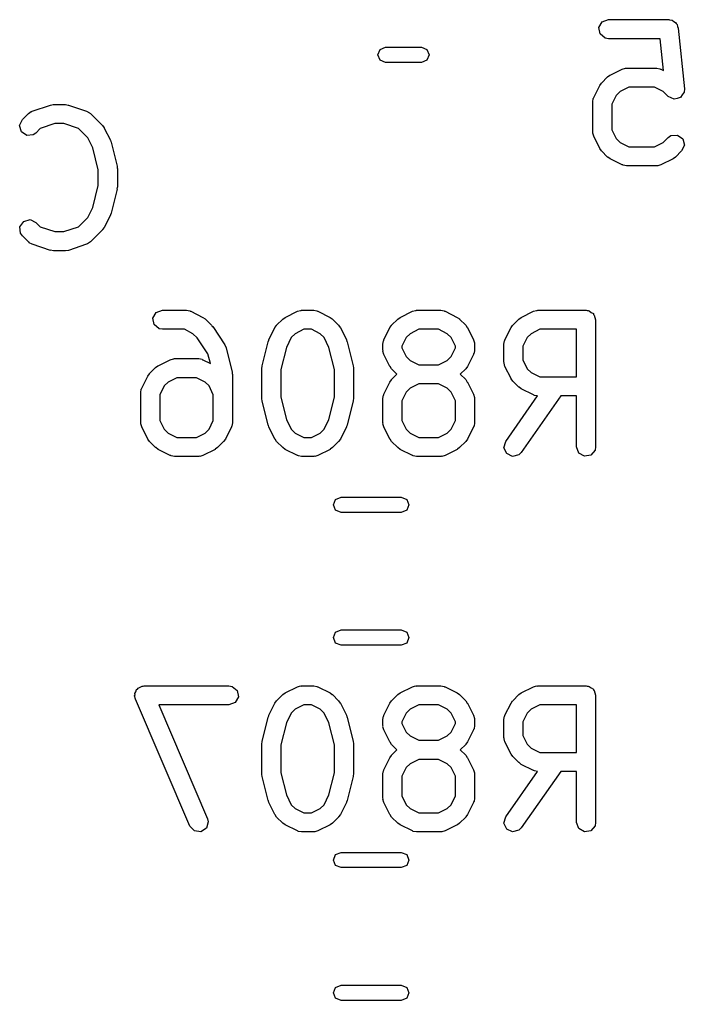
# Model space of a CAD drawing. Extents: x 109 to 192, y -153 to -42.
# Drawn here: x 147.09 to 152.32, y -129.61 to -121.9 of the extents above; entities that cross this region are included whole.
import ezdxf

# ---------------------------------------------------------------- set-up
doc = ezdxf.new("R2010")
doc.units = 0
doc.layers.add('BLACK', color=7, linetype='CONTINUOUS')

msp = doc.modelspace()

# ---------------------------------------------------------------- linework, layer by layer
at = {"layer": 'BLACK', "linetype": 'CONTINUOUS'}
for p, q in [((151.652, -121.961), (151.677, -121.917)), ((151.661, -122.012), (151.652, -121.961)), ((151.677, -121.917), (151.726, -121.899)), ((151.726, -121.899), (152.202, -121.899)), ((152.202, -121.899), (152.206, -121.9)), ((152.206, -121.9), (152.207, -121.9)), ((152.207, -121.9), (152.21, -121.901)), ((152.21, -121.901), (152.227, -121.904)), ((152.227, -121.904), (152.24, -121.914)), ((152.24, -121.914), (152.254, -121.921)), ((152.254, -121.921), (152.259, -121.93)), ((152.259, -121.93), (152.267, -121.937)), ((152.267, -121.937), (152.269, -121.953)), ((152.269, -121.953), (152.276, -121.967)), ((152.276, -121.967), (152.324, -122.443)), ((151.7, -122.045), (151.661, -122.012)), ((151.726, -122.049), (151.7, -122.045)), ((152.134, -122.049), (151.726, -122.049)), ((152.159, -122.298), (152.134, -122.049)), ((149.931, -122.134), (149.973, -122.116)), ((149.973, -122.116), (150.255, -122.116)), ((150.255, -122.116), (150.297, -122.134)), ((149.913, -122.176), (149.931, -122.134)), ((149.931, -122.218), (149.913, -122.176)), ((150.297, -122.134), (150.315, -122.176)), ((150.315, -122.176), (150.297, -122.218)), ((149.973, -122.236), (149.931, -122.218)), ((150.255, -122.236), (149.973, -122.236)), ((150.297, -122.218), (150.255, -122.236)), ((151.835, -122.288), (151.86, -122.281)), ((151.86, -122.281), (151.864, -122.282)), ((151.864, -122.282), (151.868, -122.28)), ((151.868, -122.28), (152.106, -122.28)), ((152.106, -122.28), (152.132, -122.285)), ((151.672, -122.398), (151.72, -122.35)), ((151.72, -122.35), (151.738, -122.337)), ((151.738, -122.337), (151.74, -122.336)), ((151.74, -122.336), (151.835, -122.288)), ((152.132, -122.285), (152.136, -122.288)), ((152.136, -122.288), (152.14, -122.288)), ((152.14, -122.288), (152.159, -122.298)), ((151.611, -122.512), (151.658, -122.417)), ((151.658, -122.417), (151.672, -122.399)), ((151.672, -122.399), (151.672, -122.398)), ((151.886, -122.43), (151.818, -122.465)), ((152.089, -122.43), (151.886, -122.43)), ((152.157, -122.465), (152.089, -122.43)), ((151.61, -122.517), (151.611, -122.512)), ((151.787, -122.495), (151.753, -122.564)), ((151.818, -122.465), (151.787, -122.495)), ((152.196, -122.504), (152.157, -122.465)), ((152.197, -122.504), (152.196, -122.504)), ((152.22, -122.515), (152.197, -122.504)), ((152.197, -122.504), (152.197, -122.504)), ((152.292, -122.512), (152.268, -122.519)), ((152.293, -122.512), (152.292, -122.512)), ((152.307, -122.491), (152.293, -122.511)), ((152.293, -122.511), (152.293, -122.512)), ((152.322, -122.47), (152.307, -122.491)), ((152.324, -122.443), (152.322, -122.469)), ((152.322, -122.469), (152.322, -122.469)), ((152.322, -122.469), (152.322, -122.47)), ((147.193, -122.619), (147.336, -122.571)), ((147.336, -122.571), (147.358, -122.568)), ((147.358, -122.568), (147.36, -122.567)), ((147.36, -122.567), (147.455, -122.567)), ((147.455, -122.567), (147.477, -122.571)), ((147.477, -122.571), (147.478, -122.571)), ((147.478, -122.571), (147.621, -122.619)), ((151.603, -122.546), (151.607, -122.52)), ((151.603, -122.784), (151.603, -122.546)), ((151.607, -122.52), (151.61, -122.517)), ((151.753, -122.564), (151.753, -122.766)), ((152.243, -122.525), (152.22, -122.515)), ((152.244, -122.525), (152.243, -122.525)), ((152.243, -122.525), (152.243, -122.525)), ((152.268, -122.519), (152.244, -122.525)), ((147.116, -122.685), (147.164, -122.637)), ((147.164, -122.637), (147.185, -122.622)), ((147.185, -122.622), (147.189, -122.622)), ((147.189, -122.622), (147.193, -122.619)), ((147.621, -122.619), (147.644, -122.631)), ((147.644, -122.631), (147.647, -122.635)), ((147.647, -122.635), (147.651, -122.637)), ((147.651, -122.637), (147.746, -122.732)), ((147.094, -122.731), (147.116, -122.685)), ((147.108, -122.781), (147.094, -122.731)), ((147.372, -122.717), (147.257, -122.756)), ((147.443, -122.717), (147.372, -122.717)), ((147.557, -122.756), (147.443, -122.717)), ((147.746, -122.732), (147.759, -122.751)), ((147.15, -122.81), (147.108, -122.781)), ((147.201, -122.806), (147.15, -122.81)), ((147.222, -122.791), (147.201, -122.806)), ((147.257, -122.756), (147.222, -122.791)), ((147.631, -122.83), (147.557, -122.756)), ((147.759, -122.751), (147.76, -122.752)), ((147.76, -122.752), (147.808, -122.847)), ((151.604, -122.788), (151.603, -122.784)), ((151.603, -122.792), (151.604, -122.788)), ((151.611, -122.817), (151.603, -122.792)), ((151.658, -122.913), (151.611, -122.817)), ((151.753, -122.766), (151.787, -122.835)), ((152.196, -122.826), (152.218, -122.811)), ((152.218, -122.811), (152.269, -122.807)), ((152.269, -122.807), (152.311, -122.836)), ((147.67, -122.907), (147.631, -122.83)), ((147.808, -122.847), (147.811, -122.859)), ((147.811, -122.859), (147.813, -122.862)), ((147.813, -122.862), (147.861, -123.053)), ((151.787, -122.835), (151.818, -122.865)), ((151.818, -122.865), (151.886, -122.899)), ((151.886, -122.899), (152.089, -122.899)), ((152.089, -122.899), (152.157, -122.865)), ((152.157, -122.865), (152.196, -122.826)), ((152.324, -122.886), (152.302, -122.932)), ((152.311, -122.836), (152.324, -122.886)), ((147.713, -123.08), (147.67, -122.907)), ((151.66, -122.914), (151.658, -122.913)), ((151.672, -122.932), (151.66, -122.914)), ((151.72, -122.98), (151.672, -122.932)), ((152.302, -122.932), (152.255, -122.98)), ((147.861, -123.053), (147.862, -123.068)), ((151.722, -122.98), (151.72, -122.98)), ((151.74, -122.994), (151.722, -122.98)), ((151.835, -123.041), (151.74, -122.994)), ((151.839, -123.042), (151.835, -123.041)), ((151.843, -123.045), (151.839, -123.042)), ((151.868, -123.049), (151.843, -123.045)), ((152.106, -123.049), (151.868, -123.049)), ((152.111, -123.048), (152.106, -123.049)), ((152.115, -123.049), (152.111, -123.048)), ((152.14, -123.041), (152.115, -123.049)), ((152.235, -122.994), (152.14, -123.041)), ((152.236, -122.993), (152.235, -122.994)), ((152.255, -122.98), (152.236, -122.993)), ((147.713, -123.205), (147.713, -123.08)), ((147.862, -123.068), (147.863, -123.071)), ((147.863, -123.071), (147.863, -123.214)), ((147.67, -123.378), (147.713, -123.205)), ((147.861, -123.232), (147.813, -123.422)), ((147.863, -123.214), (147.86, -123.229)), ((147.86, -123.229), (147.861, -123.232)), ((147.631, -123.455), (147.67, -123.378)), ((147.808, -123.438), (147.76, -123.533)), ((147.813, -123.422), (147.808, -123.434)), ((147.808, -123.434), (147.808, -123.438)), ((147.097, -123.528), (147.126, -123.486)), ((147.126, -123.486), (147.176, -123.472)), ((147.176, -123.472), (147.222, -123.494)), ((147.222, -123.494), (147.257, -123.529)), ((147.557, -123.529), (147.631, -123.455)), ((147.101, -123.579), (147.097, -123.528)), ((147.116, -123.6), (147.101, -123.579)), ((147.257, -123.529), (147.372, -123.567)), ((147.372, -123.567), (147.443, -123.567)), ((147.443, -123.567), (147.557, -123.529)), ((147.746, -123.553), (147.651, -123.648)), ((147.747, -123.551), (147.746, -123.553)), ((147.76, -123.533), (147.747, -123.551)), ((147.164, -123.648), (147.116, -123.6)), ((147.168, -123.65), (147.164, -123.648)), ((147.17, -123.654), (147.168, -123.65)), ((147.193, -123.666), (147.17, -123.654)), ((147.336, -123.714), (147.193, -123.666)), ((147.621, -123.666), (147.478, -123.714)), ((147.625, -123.663), (147.621, -123.666)), ((147.629, -123.663), (147.625, -123.663)), ((147.651, -123.648), (147.629, -123.663)), ((147.337, -123.713), (147.336, -123.714)), ((147.36, -123.717), (147.337, -123.713)), ((147.455, -123.717), (147.36, -123.717)), ((147.456, -123.717), (147.455, -123.717)), ((147.478, -123.714), (147.456, -123.717)), ((148.143, -124.247), (148.169, -124.203)), ((148.169, -124.203), (148.217, -124.185)), ((148.217, -124.185), (148.408, -124.185)), ((148.408, -124.185), (148.433, -124.19)), ((148.433, -124.19), (148.437, -124.193)), ((148.437, -124.193), (148.441, -124.193)), ((148.441, -124.193), (148.536, -124.241)), ((149.184, -124.241), (149.279, -124.193)), ((149.279, -124.193), (149.304, -124.186)), ((149.304, -124.186), (149.308, -124.187)), ((149.308, -124.187), (149.312, -124.185)), ((149.312, -124.185), (149.408, -124.185)), ((149.408, -124.185), (149.433, -124.19)), ((149.433, -124.19), (149.437, -124.193)), ((149.437, -124.193), (149.441, -124.193)), ((149.441, -124.193), (149.536, -124.241)), ((150.088, -124.241), (150.184, -124.193)), ((150.184, -124.193), (150.209, -124.186)), ((150.209, -124.186), (150.213, -124.187)), ((150.213, -124.187), (150.217, -124.185)), ((150.217, -124.185), (150.408, -124.185)), ((150.408, -124.185), (150.433, -124.19)), ((150.433, -124.19), (150.437, -124.193)), ((150.437, -124.193), (150.441, -124.193)), ((150.441, -124.193), (150.536, -124.241)), ((151.041, -124.241), (151.136, -124.193)), ((151.136, -124.193), (151.161, -124.186)), ((151.161, -124.186), (151.165, -124.187)), ((151.165, -124.187), (151.17, -124.185)), ((151.17, -124.185), (151.55, -124.185)), ((151.55, -124.185), (151.56, -124.187)), ((151.56, -124.187), (151.564, -124.187)), ((151.564, -124.187), (151.566, -124.188)), ((151.566, -124.188), (151.576, -124.19)), ((151.576, -124.19), (151.591, -124.202)), ((151.591, -124.202), (151.608, -124.212)), ((148.152, -124.298), (148.143, -124.247)), ((148.536, -124.241), (148.554, -124.254)), ((148.554, -124.254), (148.556, -124.255)), ((148.556, -124.255), (148.604, -124.303)), ((149.116, -124.303), (149.164, -124.255)), ((149.164, -124.255), (149.182, -124.242)), ((149.182, -124.242), (149.184, -124.241)), ((149.536, -124.241), (149.554, -124.254)), ((149.554, -124.254), (149.556, -124.255)), ((149.556, -124.255), (149.604, -124.303)), ((150.021, -124.303), (150.069, -124.255)), ((150.069, -124.255), (150.087, -124.242)), ((150.087, -124.242), (150.088, -124.241)), ((150.536, -124.241), (150.554, -124.254)), ((150.554, -124.254), (150.556, -124.255)), ((150.556, -124.255), (150.604, -124.303)), ((150.974, -124.303), (151.021, -124.255)), ((151.021, -124.255), (151.04, -124.242)), ((151.04, -124.242), (151.041, -124.241)), ((151.608, -124.212), (151.61, -124.219)), ((151.61, -124.219), (151.615, -124.223)), ((151.615, -124.223), (151.619, -124.242)), ((151.619, -124.242), (151.625, -124.26)), ((151.625, -124.26), (151.625, -125.26)), ((148.191, -124.331), (148.152, -124.298)), ((148.217, -124.335), (148.191, -124.331)), ((148.39, -124.335), (148.217, -124.335)), ((148.458, -124.37), (148.39, -124.335)), ((148.604, -124.303), (148.61, -124.312)), ((148.61, -124.312), (148.613, -124.314)), ((148.613, -124.314), (148.708, -124.457)), ((149.055, -124.417), (149.102, -124.322)), ((149.102, -124.322), (149.116, -124.304)), ((149.116, -124.304), (149.116, -124.303)), ((149.33, -124.335), (149.262, -124.37)), ((149.39, -124.335), (149.33, -124.335)), ((149.458, -124.37), (149.39, -124.335)), ((149.604, -124.303), (149.616, -124.321)), ((149.616, -124.321), (149.618, -124.322)), ((149.618, -124.322), (149.665, -124.417)), ((149.96, -124.417), (150.007, -124.322)), ((150.007, -124.322), (150.021, -124.304)), ((150.021, -124.304), (150.021, -124.303)), ((150.235, -124.335), (150.166, -124.37)), ((150.39, -124.335), (150.235, -124.335)), ((150.458, -124.37), (150.39, -124.335)), ((150.604, -124.303), (150.616, -124.321)), ((150.616, -124.321), (150.618, -124.322)), ((150.618, -124.322), (150.665, -124.417)), ((150.912, -124.417), (150.96, -124.322)), ((150.96, -124.322), (150.973, -124.304)), ((150.973, -124.304), (150.974, -124.303)), ((151.187, -124.335), (151.119, -124.37)), ((151.475, -124.335), (151.187, -124.335)), ((151.475, -124.709), (151.475, -124.335)), ((148.492, -124.403), (148.458, -124.37)), ((148.576, -124.529), (148.492, -124.403)), ((149.002, -124.623), (149.049, -124.433)), ((149.049, -124.433), (149.054, -124.421)), ((149.054, -124.421), (149.055, -124.417)), ((149.231, -124.4), (149.193, -124.477)), ((149.262, -124.37), (149.231, -124.4)), ((149.489, -124.4), (149.458, -124.37)), ((149.527, -124.477), (149.489, -124.4)), ((149.665, -124.417), (149.669, -124.43)), ((149.669, -124.43), (149.671, -124.433)), ((149.671, -124.433), (149.718, -124.623)), ((149.952, -124.451), (149.956, -124.425)), ((149.956, -124.425), (149.959, -124.422)), ((149.959, -124.422), (149.96, -124.417)), ((150.136, -124.4), (150.102, -124.469)), ((150.166, -124.37), (150.136, -124.4)), ((150.489, -124.4), (150.458, -124.37)), ((150.523, -124.469), (150.489, -124.4)), ((150.665, -124.417), (150.673, -124.442)), ((150.673, -124.442), (150.672, -124.447)), ((150.904, -124.451), (150.909, -124.425)), ((150.909, -124.425), (150.911, -124.422)), ((150.911, -124.422), (150.912, -124.417)), ((151.088, -124.4), (151.054, -124.469)), ((151.119, -124.37), (151.088, -124.4)), ((148.708, -124.457), (148.718, -124.48)), ((148.718, -124.48), (148.718, -124.48)), ((148.718, -124.48), (148.766, -124.671)), ((149.193, -124.477), (149.149, -124.651)), ((149.571, -124.651), (149.527, -124.477)), ((149.952, -124.498), (149.952, -124.451)), ((149.953, -124.503), (149.952, -124.498)), ((149.952, -124.507), (149.953, -124.503)), ((149.96, -124.532), (149.952, -124.507)), ((150.102, -124.469), (150.102, -124.481)), ((150.102, -124.481), (150.136, -124.549)), ((150.489, -124.549), (150.523, -124.481)), ((150.523, -124.481), (150.523, -124.469)), ((150.673, -124.498), (150.669, -124.524)), ((150.672, -124.447), (150.673, -124.451)), ((150.673, -124.451), (150.673, -124.498)), ((150.904, -124.594), (150.904, -124.451)), ((151.054, -124.469), (151.054, -124.576)), ((148.184, -124.622), (148.279, -124.574)), ((148.279, -124.574), (148.304, -124.567)), ((148.304, -124.567), (148.308, -124.568)), ((148.308, -124.568), (148.312, -124.566)), ((148.312, -124.566), (148.503, -124.566)), ((148.503, -124.566), (148.529, -124.571)), ((148.529, -124.571), (148.532, -124.574)), ((148.532, -124.574), (148.536, -124.574)), ((148.536, -124.574), (148.595, -124.603)), ((148.595, -124.603), (148.576, -124.529)), ((150.007, -124.627), (149.96, -124.532)), ((150.136, -124.549), (150.166, -124.58)), ((150.166, -124.58), (150.235, -124.614)), ((150.39, -124.614), (150.458, -124.58)), ((150.458, -124.58), (150.489, -124.549)), ((150.665, -124.532), (150.618, -124.627)), ((150.666, -124.528), (150.665, -124.532)), ((150.669, -124.524), (150.666, -124.528)), ((150.906, -124.598), (150.904, -124.594)), ((151.054, -124.576), (151.088, -124.645)), ((148.116, -124.684), (148.164, -124.636)), ((148.164, -124.636), (148.182, -124.623)), ((148.182, -124.623), (148.184, -124.622)), ((148.766, -124.671), (148.767, -124.686)), ((148.999, -124.641), (149.002, -124.627)), ((148.999, -124.879), (148.999, -124.641)), ((149.002, -124.627), (149.002, -124.623)), ((149.149, -124.651), (149.149, -124.87)), ((149.571, -124.87), (149.571, -124.651)), ((149.718, -124.623), (149.72, -124.638)), ((149.72, -124.638), (149.721, -124.641)), ((149.721, -124.641), (149.721, -124.879)), ((150.008, -124.628), (150.007, -124.627)), ((150.021, -124.647), (150.008, -124.628)), ((150.063, -124.689), (150.021, -124.647)), ((150.235, -124.614), (150.39, -124.614)), ((150.604, -124.647), (150.561, -124.689)), ((150.618, -124.627), (150.604, -124.645)), ((150.604, -124.645), (150.604, -124.647)), ((150.905, -124.602), (150.906, -124.598)), ((150.912, -124.627), (150.905, -124.602)), ((150.96, -124.722), (150.912, -124.627)), ((151.088, -124.645), (151.119, -124.675)), ((148.055, -124.798), (148.102, -124.703)), ((148.102, -124.703), (148.116, -124.685)), ((148.116, -124.685), (148.116, -124.684)), ((148.262, -124.751), (148.231, -124.781)), ((148.33, -124.716), (148.262, -124.751)), ((148.485, -124.716), (148.33, -124.716)), ((148.554, -124.751), (148.485, -124.716)), ((148.584, -124.781), (148.554, -124.751)), ((148.767, -124.686), (148.768, -124.689)), ((148.768, -124.689), (148.768, -125.07)), ((149.96, -124.846), (150.007, -124.751)), ((150.007, -124.751), (150.021, -124.733)), ((150.021, -124.731), (150.063, -124.689)), ((150.021, -124.733), (150.021, -124.731)), ((150.561, -124.689), (150.604, -124.731)), ((150.604, -124.731), (150.616, -124.75)), ((150.616, -124.75), (150.618, -124.751)), ((150.618, -124.751), (150.665, -124.846)), ((150.961, -124.724), (150.96, -124.722)), ((150.974, -124.742), (150.961, -124.724)), ((151.021, -124.79), (150.974, -124.742)), ((151.119, -124.675), (151.187, -124.709)), ((151.187, -124.709), (151.475, -124.709)), ((148.047, -124.832), (148.051, -124.806)), ((148.051, -124.806), (148.054, -124.803)), ((148.054, -124.803), (148.055, -124.798)), ((148.231, -124.781), (148.197, -124.85)), ((148.618, -124.85), (148.584, -124.781)), ((150.166, -124.798), (150.136, -124.829)), ((150.235, -124.764), (150.166, -124.798)), ((150.39, -124.764), (150.235, -124.764)), ((150.458, -124.798), (150.39, -124.764)), ((150.489, -124.829), (150.458, -124.798)), ((151.023, -124.79), (151.021, -124.79)), ((151.041, -124.804), (151.023, -124.79)), ((151.136, -124.851), (151.041, -124.804)), ((148.047, -125.07), (148.047, -124.832)), ((148.197, -124.85), (148.197, -125.052)), ((148.618, -125.052), (148.618, -124.85)), ((149, -124.883), (148.999, -124.879)), ((149.002, -124.898), (149, -124.883)), ((149.049, -125.088), (149.002, -124.898)), ((149.149, -124.87), (149.193, -125.044)), ((149.527, -125.044), (149.571, -124.87)), ((149.718, -124.898), (149.671, -125.088)), ((149.721, -124.879), (149.718, -124.894)), ((149.718, -124.894), (149.718, -124.898)), ((149.952, -124.879), (149.956, -124.854)), ((149.952, -125.07), (149.952, -124.879)), ((149.956, -124.854), (149.959, -124.85)), ((149.959, -124.85), (149.96, -124.846)), ((150.136, -124.829), (150.102, -124.897)), ((150.102, -124.897), (150.102, -125.052)), ((150.523, -124.897), (150.489, -124.829)), ((150.523, -125.052), (150.523, -124.897)), ((150.665, -124.846), (150.673, -124.871)), ((150.673, -124.871), (150.672, -124.875)), ((150.672, -124.875), (150.673, -124.879)), ((150.673, -124.879), (150.673, -125.07)), ((150.918, -125.217), (151.168, -124.859)), ((151.351, -124.859), (151.04, -125.303)), ((151.14, -124.852), (151.136, -124.851)), ((151.144, -124.855), (151.14, -124.852)), ((151.168, -124.859), (151.144, -124.855)), ((151.475, -124.859), (151.351, -124.859)), ((151.475, -125.26), (151.475, -124.859)), ((148.197, -125.052), (148.231, -125.121)), ((148.584, -125.121), (148.618, -125.052)), ((149.193, -125.044), (149.231, -125.121)), ((149.489, -125.121), (149.527, -125.044)), ((150.102, -125.052), (150.136, -125.121)), ((150.489, -125.121), (150.523, -125.052)), ((148.048, -125.074), (148.047, -125.07)), ((148.047, -125.078), (148.048, -125.074)), ((148.055, -125.103), (148.047, -125.078)), ((148.102, -125.199), (148.055, -125.103)), ((148.231, -125.121), (148.262, -125.151)), ((148.554, -125.151), (148.584, -125.121)), ((148.76, -125.103), (148.713, -125.199)), ((148.761, -125.099), (148.76, -125.103)), ((148.764, -125.096), (148.761, -125.099)), ((148.768, -125.07), (148.764, -125.096)), ((149.051, -125.091), (149.049, -125.088)), ((149.055, -125.103), (149.051, -125.091)), ((149.102, -125.199), (149.055, -125.103)), ((149.231, -125.121), (149.262, -125.151)), ((149.458, -125.151), (149.489, -125.121)), ((149.665, -125.103), (149.618, -125.199)), ((149.666, -125.1), (149.665, -125.103)), ((149.671, -125.088), (149.666, -125.1)), ((149.953, -125.074), (149.952, -125.07)), ((149.952, -125.078), (149.953, -125.074)), ((149.96, -125.103), (149.952, -125.078)), ((150.007, -125.199), (149.96, -125.103)), ((150.136, -125.121), (150.166, -125.151)), ((150.458, -125.151), (150.489, -125.121)), ((150.665, -125.103), (150.618, -125.199)), ((150.666, -125.099), (150.665, -125.103)), ((150.669, -125.096), (150.666, -125.099)), ((150.673, -125.07), (150.669, -125.096)), ((148.104, -125.2), (148.102, -125.199)), ((148.116, -125.218), (148.104, -125.2)), ((148.262, -125.151), (148.33, -125.185)), ((148.33, -125.185), (148.485, -125.185)), ((148.485, -125.185), (148.554, -125.151)), ((148.713, -125.199), (148.699, -125.217)), ((149.104, -125.2), (149.102, -125.199)), ((149.116, -125.218), (149.104, -125.2)), ((149.262, -125.151), (149.33, -125.185)), ((149.33, -125.185), (149.39, -125.185)), ((149.39, -125.185), (149.458, -125.151)), ((149.618, -125.199), (149.604, -125.217)), ((150.008, -125.2), (150.007, -125.199)), ((150.021, -125.218), (150.008, -125.2)), ((150.166, -125.151), (150.235, -125.185)), ((150.235, -125.185), (150.39, -125.185)), ((150.39, -125.185), (150.458, -125.151)), ((150.618, -125.199), (150.604, -125.217)), ((148.164, -125.266), (148.116, -125.218)), ((148.166, -125.266), (148.164, -125.266)), ((148.184, -125.28), (148.166, -125.266)), ((148.279, -125.327), (148.184, -125.28)), ((148.632, -125.28), (148.536, -125.327)), ((148.633, -125.279), (148.632, -125.28)), ((148.651, -125.266), (148.633, -125.279)), ((148.699, -125.218), (148.651, -125.266)), ((148.699, -125.217), (148.699, -125.218)), ((149.164, -125.266), (149.116, -125.218)), ((149.166, -125.266), (149.164, -125.266)), ((149.184, -125.28), (149.166, -125.266)), ((149.279, -125.327), (149.184, -125.28)), ((149.536, -125.28), (149.441, -125.327)), ((149.538, -125.279), (149.536, -125.28)), ((149.556, -125.266), (149.538, -125.279)), ((149.604, -125.218), (149.556, -125.266)), ((149.604, -125.217), (149.604, -125.218)), ((150.069, -125.266), (150.021, -125.218)), ((150.07, -125.266), (150.069, -125.266)), ((150.088, -125.28), (150.07, -125.266)), ((150.184, -125.327), (150.088, -125.28)), ((150.536, -125.28), (150.441, -125.327)), ((150.538, -125.279), (150.536, -125.28)), ((150.556, -125.266), (150.538, -125.279)), ((150.604, -125.218), (150.556, -125.266)), ((150.604, -125.217), (150.604, -125.218)), ((150.904, -125.267), (150.918, -125.217)), ((150.926, -125.313), (150.904, -125.267)), ((151.493, -125.309), (151.475, -125.26)), ((151.621, -125.286), (151.588, -125.325)), ((151.625, -125.26), (151.621, -125.286)), ((148.283, -125.328), (148.279, -125.327)), ((148.287, -125.331), (148.283, -125.328)), ((148.312, -125.335), (148.287, -125.331)), ((148.503, -125.335), (148.312, -125.335)), ((148.507, -125.334), (148.503, -125.335)), ((148.511, -125.335), (148.507, -125.334)), ((148.536, -125.327), (148.511, -125.335)), ((149.283, -125.328), (149.279, -125.327)), ((149.287, -125.331), (149.283, -125.328)), ((149.312, -125.335), (149.287, -125.331)), ((149.408, -125.335), (149.312, -125.335)), ((149.412, -125.334), (149.408, -125.335)), ((149.416, -125.335), (149.412, -125.334)), ((149.441, -125.327), (149.416, -125.335)), ((150.188, -125.328), (150.184, -125.327)), ((150.191, -125.331), (150.188, -125.328)), ((150.217, -125.335), (150.191, -125.331)), ((150.408, -125.335), (150.217, -125.335)), ((150.412, -125.334), (150.408, -125.335)), ((150.416, -125.335), (150.412, -125.334)), ((150.441, -125.327), (150.416, -125.335)), ((150.973, -125.335), (150.926, -125.313)), ((151.022, -125.322), (150.973, -125.335)), ((151.04, -125.303), (151.022, -125.322)), ((151.537, -125.334), (151.493, -125.309)), ((151.588, -125.325), (151.537, -125.334)), ((149.563, -125.715), (149.58, -125.673)), ((149.58, -125.673), (149.623, -125.655)), ((149.623, -125.655), (150.097, -125.655)), ((150.097, -125.655), (150.14, -125.673)), ((150.14, -125.673), (150.157, -125.715)), ((149.58, -125.758), (149.563, -125.715)), ((150.157, -125.715), (150.14, -125.758)), ((149.623, -125.775), (149.58, -125.758)), ((150.097, -125.775), (149.623, -125.775)), ((150.14, -125.758), (150.097, -125.775)), ((149.563, -126.76), (149.58, -126.718)), ((149.58, -126.718), (149.623, -126.7)), ((149.623, -126.7), (150.097, -126.7)), ((150.097, -126.7), (150.14, -126.718)), ((150.14, -126.718), (150.157, -126.76)), ((149.58, -126.803), (149.563, -126.76)), ((149.623, -126.82), (149.58, -126.803)), ((150.097, -126.82), (149.623, -126.82)), ((150.14, -126.803), (150.097, -126.82)), ((150.157, -126.76), (150.14, -126.803)), ((148.043, -127.151), (148.057, -127.141)), ((148.057, -127.141), (148.066, -127.142)), ((148.066, -127.142), (148.074, -127.139)), ((148.074, -127.139), (148.741, -127.139)), ((148.741, -127.139), (148.767, -127.144)), ((149.279, -127.147), (149.304, -127.14)), ((149.304, -127.14), (149.308, -127.141)), ((149.308, -127.141), (149.312, -127.139)), ((149.312, -127.139), (149.408, -127.139)), ((149.408, -127.139), (149.433, -127.144)), ((150.184, -127.147), (150.209, -127.14)), ((150.209, -127.14), (150.213, -127.141)), ((150.213, -127.141), (150.217, -127.139)), ((150.217, -127.139), (150.408, -127.139)), ((150.408, -127.139), (150.433, -127.144)), ((151.136, -127.147), (151.161, -127.14)), ((151.161, -127.14), (151.165, -127.141)), ((151.165, -127.141), (151.17, -127.139)), ((151.17, -127.139), (151.55, -127.139)), ((151.55, -127.139), (151.56, -127.141)), ((151.56, -127.141), (151.564, -127.141)), ((151.564, -127.141), (151.566, -127.142)), ((151.566, -127.142), (151.576, -127.144)), ((147.999, -127.219), (148.002, -127.21)), ((148.005, -127.244), (147.999, -127.219)), ((148, -127.201), (148.009, -127.186)), ((148.002, -127.21), (148, -127.201)), ((148.009, -127.186), (148.014, -127.169)), ((148.014, -127.169), (148.022, -127.165)), ((148.022, -127.165), (148.026, -127.157)), ((148.026, -127.157), (148.043, -127.151)), ((148.767, -127.144), (148.806, -127.177)), ((148.806, -127.177), (148.815, -127.227)), ((149.116, -127.257), (149.164, -127.209)), ((149.164, -127.209), (149.182, -127.196)), ((149.182, -127.196), (149.184, -127.195)), ((149.184, -127.195), (149.279, -127.147)), ((149.433, -127.144), (149.437, -127.147)), ((149.437, -127.147), (149.441, -127.147)), ((149.441, -127.147), (149.536, -127.195)), ((149.536, -127.195), (149.554, -127.208)), ((149.554, -127.208), (149.556, -127.209)), ((149.556, -127.209), (149.604, -127.257)), ((150.021, -127.257), (150.069, -127.209)), ((150.069, -127.209), (150.087, -127.196)), ((150.087, -127.196), (150.088, -127.195)), ((150.088, -127.195), (150.184, -127.147)), ((150.433, -127.144), (150.437, -127.147)), ((150.437, -127.147), (150.441, -127.147)), ((150.441, -127.147), (150.536, -127.195)), ((150.536, -127.195), (150.554, -127.208)), ((150.554, -127.208), (150.556, -127.209)), ((150.556, -127.209), (150.604, -127.257)), ((150.974, -127.257), (151.021, -127.209)), ((151.021, -127.209), (151.04, -127.196)), ((151.04, -127.196), (151.041, -127.195)), ((151.041, -127.195), (151.136, -127.147)), ((151.576, -127.144), (151.591, -127.156)), ((151.591, -127.156), (151.608, -127.166)), ((151.608, -127.166), (151.61, -127.173)), ((151.61, -127.173), (151.615, -127.177)), ((151.615, -127.177), (151.619, -127.196)), ((151.619, -127.196), (151.625, -127.214)), ((151.625, -127.214), (151.625, -128.214)), ((148.434, -128.244), (148.005, -127.244)), ((148.741, -127.289), (148.188, -127.289)), ((148.188, -127.289), (148.572, -128.185)), ((148.789, -127.272), (148.741, -127.289)), ((148.815, -127.227), (148.789, -127.272)), ((149.055, -127.371), (149.102, -127.276)), ((149.102, -127.276), (149.116, -127.258)), ((149.116, -127.258), (149.116, -127.257)), ((149.33, -127.289), (149.262, -127.324)), ((149.39, -127.289), (149.33, -127.289)), ((149.458, -127.324), (149.39, -127.289)), ((149.604, -127.257), (149.616, -127.275)), ((149.616, -127.275), (149.618, -127.276)), ((149.618, -127.276), (149.665, -127.371)), ((149.96, -127.371), (150.007, -127.276)), ((150.007, -127.276), (150.021, -127.258)), ((150.021, -127.258), (150.021, -127.257)), ((150.235, -127.289), (150.166, -127.324)), ((150.39, -127.289), (150.235, -127.289)), ((150.458, -127.324), (150.39, -127.289)), ((150.604, -127.257), (150.616, -127.275)), ((150.616, -127.275), (150.618, -127.276)), ((150.618, -127.276), (150.665, -127.371)), ((150.912, -127.371), (150.96, -127.276)), ((150.96, -127.276), (150.973, -127.258)), ((150.973, -127.258), (150.974, -127.257)), ((151.187, -127.289), (151.119, -127.324)), ((151.475, -127.289), (151.187, -127.289)), ((151.475, -127.663), (151.475, -127.289)), ((149.054, -127.375), (149.055, -127.371)), ((149.231, -127.354), (149.193, -127.431)), ((149.262, -127.324), (149.231, -127.354)), ((149.489, -127.354), (149.458, -127.324)), ((149.527, -127.431), (149.489, -127.354)), ((149.665, -127.371), (149.669, -127.384)), ((149.959, -127.376), (149.96, -127.371)), ((150.136, -127.354), (150.102, -127.423)), ((150.166, -127.324), (150.136, -127.354)), ((150.489, -127.354), (150.458, -127.324)), ((150.523, -127.423), (150.489, -127.354)), ((150.665, -127.371), (150.673, -127.396)), ((150.911, -127.376), (150.912, -127.371)), ((151.088, -127.354), (151.054, -127.423)), ((151.119, -127.324), (151.088, -127.354)), ((149.002, -127.577), (149.049, -127.387)), ((149.049, -127.387), (149.054, -127.375)), ((149.193, -127.431), (149.149, -127.605)), ((149.571, -127.605), (149.527, -127.431)), ((149.669, -127.384), (149.671, -127.387)), ((149.671, -127.387), (149.718, -127.577)), ((149.952, -127.405), (149.956, -127.379)), ((149.952, -127.452), (149.952, -127.405)), ((149.956, -127.379), (149.959, -127.376)), ((150.102, -127.423), (150.102, -127.435)), ((150.102, -127.435), (150.136, -127.503)), ((150.489, -127.503), (150.523, -127.435)), ((150.523, -127.435), (150.523, -127.423)), ((150.673, -127.396), (150.672, -127.401)), ((150.672, -127.401), (150.673, -127.405)), ((150.673, -127.405), (150.673, -127.452)), ((150.904, -127.405), (150.909, -127.379)), ((150.904, -127.548), (150.904, -127.405)), ((150.909, -127.379), (150.911, -127.376)), ((151.054, -127.423), (151.054, -127.53)), ((149.953, -127.457), (149.952, -127.452)), ((149.952, -127.461), (149.953, -127.457)), ((149.96, -127.486), (149.952, -127.461)), ((150.007, -127.581), (149.96, -127.486)), ((150.136, -127.503), (150.166, -127.534)), ((150.458, -127.534), (150.489, -127.503)), ((150.665, -127.486), (150.618, -127.581)), ((150.666, -127.482), (150.665, -127.486)), ((150.669, -127.478), (150.666, -127.482)), ((150.673, -127.452), (150.669, -127.478)), ((148.999, -127.595), (149.002, -127.581)), ((148.999, -127.833), (148.999, -127.595)), ((149.002, -127.581), (149.002, -127.577)), ((149.149, -127.605), (149.149, -127.824)), ((149.571, -127.824), (149.571, -127.605)), ((149.718, -127.577), (149.72, -127.592)), ((149.72, -127.592), (149.721, -127.595)), ((149.721, -127.595), (149.721, -127.833)), ((150.008, -127.582), (150.007, -127.581)), ((150.021, -127.601), (150.008, -127.582)), ((150.063, -127.643), (150.021, -127.601)), ((150.166, -127.534), (150.235, -127.568)), ((150.235, -127.568), (150.39, -127.568)), ((150.39, -127.568), (150.458, -127.534)), ((150.604, -127.601), (150.561, -127.643)), ((150.618, -127.581), (150.604, -127.599)), ((150.604, -127.599), (150.604, -127.601)), ((150.906, -127.552), (150.904, -127.548)), ((150.905, -127.556), (150.906, -127.552)), ((150.912, -127.581), (150.905, -127.556)), ((150.96, -127.676), (150.912, -127.581)), ((151.054, -127.53), (151.088, -127.599)), ((151.088, -127.599), (151.119, -127.629)), ((150.021, -127.685), (150.063, -127.643)), ((150.561, -127.643), (150.604, -127.685)), ((150.961, -127.678), (150.96, -127.676)), ((150.974, -127.696), (150.961, -127.678)), ((151.119, -127.629), (151.187, -127.663)), ((151.187, -127.663), (151.475, -127.663)), ((149.96, -127.8), (150.007, -127.705)), ((150.007, -127.705), (150.021, -127.687)), ((150.021, -127.687), (150.021, -127.685)), ((150.166, -127.752), (150.136, -127.783)), ((150.235, -127.718), (150.166, -127.752)), ((150.39, -127.718), (150.235, -127.718)), ((150.458, -127.752), (150.39, -127.718)), ((150.489, -127.783), (150.458, -127.752)), ((150.604, -127.685), (150.616, -127.704)), ((150.616, -127.704), (150.618, -127.705)), ((150.618, -127.705), (150.665, -127.8)), ((151.021, -127.744), (150.974, -127.696)), ((151.023, -127.744), (151.021, -127.744)), ((151.041, -127.758), (151.023, -127.744)), ((151.136, -127.805), (151.041, -127.758)), ((149, -127.837), (148.999, -127.833)), ((149.002, -127.852), (149, -127.837)), ((149.149, -127.824), (149.193, -127.998)), ((149.527, -127.998), (149.571, -127.824)), ((149.721, -127.833), (149.718, -127.848)), ((149.952, -127.833), (149.956, -127.808)), ((149.952, -128.024), (149.952, -127.833)), ((149.956, -127.808), (149.959, -127.804)), ((149.959, -127.804), (149.96, -127.8)), ((150.136, -127.783), (150.102, -127.851)), ((150.523, -127.851), (150.489, -127.783)), ((150.665, -127.8), (150.673, -127.825)), ((150.673, -127.825), (150.672, -127.829)), ((150.672, -127.829), (150.673, -127.833)), ((150.673, -127.833), (150.673, -128.024)), ((150.918, -128.171), (151.168, -127.813)), ((151.351, -127.813), (151.04, -128.257)), ((151.14, -127.806), (151.136, -127.805)), ((151.144, -127.809), (151.14, -127.806)), ((151.168, -127.813), (151.144, -127.809)), ((151.475, -127.813), (151.351, -127.813)), ((151.475, -128.214), (151.475, -127.813)), ((149.049, -128.042), (149.002, -127.852)), ((149.718, -127.852), (149.671, -128.042)), ((149.718, -127.848), (149.718, -127.852)), ((150.102, -127.851), (150.102, -128.006)), ((150.523, -128.006), (150.523, -127.851)), ((149.051, -128.045), (149.049, -128.042)), ((149.055, -128.057), (149.051, -128.045)), ((149.102, -128.153), (149.055, -128.057)), ((149.193, -127.998), (149.231, -128.075)), ((149.489, -128.075), (149.527, -127.998)), ((149.665, -128.057), (149.618, -128.153)), ((149.666, -128.054), (149.665, -128.057)), ((149.671, -128.042), (149.666, -128.054)), ((149.953, -128.028), (149.952, -128.024)), ((149.952, -128.032), (149.953, -128.028)), ((149.96, -128.057), (149.952, -128.032)), ((150.007, -128.153), (149.96, -128.057)), ((150.102, -128.006), (150.136, -128.075)), ((150.489, -128.075), (150.523, -128.006)), ((150.665, -128.057), (150.618, -128.153)), ((150.666, -128.053), (150.665, -128.057)), ((150.669, -128.05), (150.666, -128.053)), ((150.673, -128.024), (150.669, -128.05)), ((149.231, -128.075), (149.262, -128.105)), ((149.262, -128.105), (149.33, -128.139)), ((149.33, -128.139), (149.39, -128.139)), ((149.39, -128.139), (149.458, -128.105)), ((149.458, -128.105), (149.489, -128.075)), ((150.136, -128.075), (150.166, -128.105)), ((150.166, -128.105), (150.235, -128.139)), ((150.235, -128.139), (150.39, -128.139)), ((150.39, -128.139), (150.458, -128.105)), ((150.458, -128.105), (150.489, -128.075)), ((148.578, -128.21), (148.563, -128.259)), ((148.572, -128.185), (148.578, -128.21)), ((149.104, -128.154), (149.102, -128.153)), ((149.116, -128.172), (149.104, -128.154)), ((149.164, -128.22), (149.116, -128.172)), ((149.166, -128.22), (149.164, -128.22)), ((149.184, -128.234), (149.166, -128.22)), ((149.556, -128.22), (149.538, -128.233)), ((149.604, -128.172), (149.556, -128.22)), ((149.618, -128.153), (149.604, -128.171)), ((149.604, -128.171), (149.604, -128.172)), ((150.008, -128.154), (150.007, -128.153)), ((150.021, -128.172), (150.008, -128.154)), ((150.069, -128.22), (150.021, -128.172)), ((150.07, -128.22), (150.069, -128.22)), ((150.088, -128.234), (150.07, -128.22)), ((150.556, -128.22), (150.538, -128.233)), ((150.604, -128.172), (150.556, -128.22)), ((150.618, -128.153), (150.604, -128.171)), ((150.604, -128.171), (150.604, -128.172)), ((150.904, -128.221), (150.918, -128.171)), ((150.926, -128.267), (150.904, -128.221)), ((151.493, -128.263), (151.475, -128.214)), ((151.625, -128.214), (151.621, -128.24)), ((148.469, -128.281), (148.434, -128.244)), ((148.52, -128.287), (148.469, -128.281)), ((148.563, -128.259), (148.52, -128.287)), ((149.279, -128.281), (149.184, -128.234)), ((149.283, -128.282), (149.279, -128.281)), ((149.287, -128.285), (149.283, -128.282)), ((149.312, -128.289), (149.287, -128.285)), ((149.408, -128.289), (149.312, -128.289)), ((149.412, -128.288), (149.408, -128.289)), ((149.416, -128.289), (149.412, -128.288)), ((149.441, -128.281), (149.416, -128.289)), ((149.536, -128.234), (149.441, -128.281)), ((149.538, -128.233), (149.536, -128.234)), ((150.184, -128.281), (150.088, -128.234)), ((150.188, -128.282), (150.184, -128.281)), ((150.191, -128.285), (150.188, -128.282)), ((150.217, -128.289), (150.191, -128.285)), ((150.408, -128.289), (150.217, -128.289)), ((150.412, -128.288), (150.408, -128.289)), ((150.416, -128.289), (150.412, -128.288)), ((150.441, -128.281), (150.416, -128.289)), ((150.536, -128.234), (150.441, -128.281)), ((150.538, -128.233), (150.536, -128.234)), ((150.973, -128.289), (150.926, -128.267)), ((151.022, -128.276), (150.973, -128.289)), ((151.04, -128.257), (151.022, -128.276)), ((151.537, -128.288), (151.493, -128.263)), ((151.588, -128.279), (151.537, -128.288)), ((151.621, -128.24), (151.588, -128.279)), ((149.58, -128.467), (149.623, -128.45)), ((149.623, -128.45), (150.097, -128.45)), ((150.097, -128.45), (150.14, -128.467)), ((149.563, -128.51), (149.58, -128.467)), ((149.58, -128.552), (149.563, -128.51)), ((150.14, -128.467), (150.157, -128.51)), ((150.157, -128.51), (150.14, -128.552)), ((149.623, -128.57), (149.58, -128.552)), ((150.097, -128.57), (149.623, -128.57)), ((150.14, -128.552), (150.097, -128.57)), ((149.563, -129.554), (149.58, -129.512)), ((149.58, -129.512), (149.623, -129.494)), ((149.623, -129.494), (150.097, -129.494)), ((150.097, -129.494), (150.14, -129.512)), ((150.14, -129.512), (150.157, -129.554)), ((149.58, -129.597), (149.563, -129.554)), ((149.623, -129.614), (149.58, -129.597)), ((150.14, -129.597), (150.097, -129.614)), ((150.157, -129.554), (150.14, -129.597)), ((150.097, -129.614), (149.623, -129.614))]:
    msp.add_line(p, q, dxfattribs=at)

doc.saveas('drawing.dxf')
